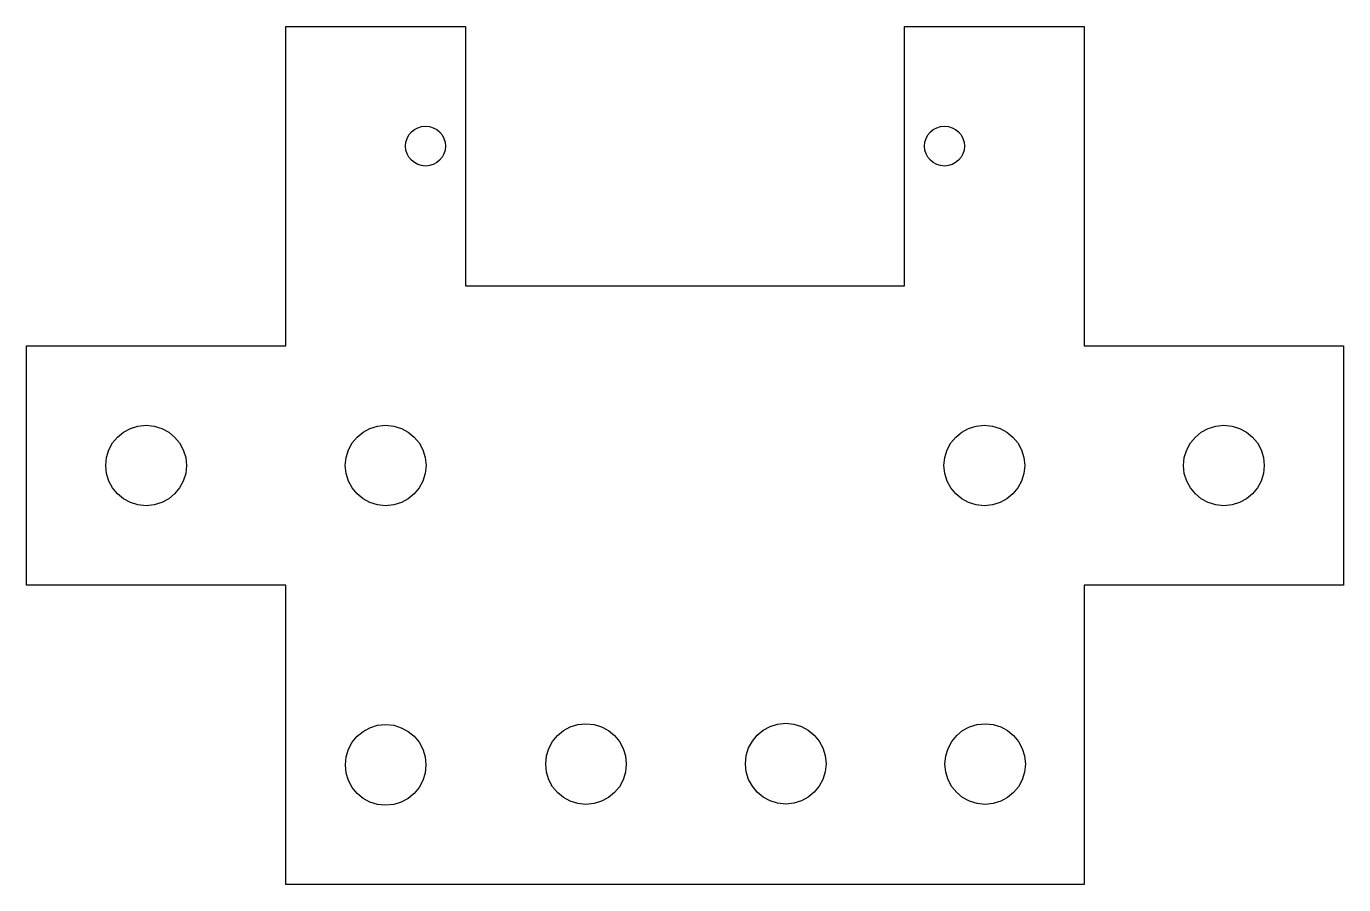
# Model space of a CAD drawing. Extents: x 0 to 66, y 0 to 43.
import ezdxf

# ---------------------------------------------------------------- set-up
doc = ezdxf.new("R2010")
doc.units = 0
doc.layers.add('Layer_1', color=7, linetype='CONTINUOUS')

msp = doc.modelspace()

# ---------------------------------------------------------------- linework, layer by layer
at = {"layer": 'Layer_1', "color": 7}
msp.add_lwpolyline([(13, 14.999998), (0, 14.999998), (0, 27), (13, 27), (12.999999, 29.999999), (13, 42.999999), (21.999999, 43.000001), (21.999999, 29.999999), (43.999999, 29.999999), (43.999999, 43.000001), (53.000001, 42.999999), (53.000001, 29.999999), (53.000001, 26.999991), (66.000001, 27), (66.000001, 14.999998), (53.000001, 14.999998), (53.000001, 12.999994), (53.000001, -0.000008), (13, -0.000008), (13, 12.999994), (13, 14.999998)], dxfattribs=at)
at = {"layer": 'Layer_1', "color": 1}
for points in [[(21, 36.999999), (20.979683, 36.798464), (20.921414, 36.610753), (20.829215, 36.440889), (20.707106, 36.292892), (20.559109, 36.170783), (20.389244, 36.078583), (20.201534, 36.020316), (19.999999, 35.999996), (19.798464, 36.020316), (19.610754, 36.078583), (19.44089, 36.170783), (19.292893, 36.292892), (19.170783, 36.440889), (19.078584, 36.610753), (19.020316, 36.798464), (18.999998, 36.999999), (19.020316, 37.201534), (19.078584, 37.389243), (19.170783, 37.559107), (19.292893, 37.707104), (19.44089, 37.829213), (19.610754, 37.921413), (19.798464, 37.97968), (19.999999, 38), (20.201534, 37.97968), (20.389244, 37.921413), (20.559109, 37.829213), (20.707106, 37.707104), (20.829215, 37.559107), (20.921414, 37.389243), (20.979683, 37.201534), (21, 36.999999)], [(46.999999, 36.999999), (46.979679, 36.798464), (46.921412, 36.610753), (46.829212, 36.440889), (46.707103, 36.292892), (46.559106, 36.170783), (46.389242, 36.078583), (46.201533, 36.020316), (45.999998, 35.999996), (45.798463, 36.020316), (45.610752, 36.078583), (45.440888, 36.170783), (45.292891, 36.292892), (45.170781, 36.440889), (45.078582, 36.610753), (45.020315, 36.798464), (44.999995, 36.999999), (45.020315, 37.201534), (45.078582, 37.389243), (45.170781, 37.559107), (45.292891, 37.707104), (45.440888, 37.829213), (45.610752, 37.921413), (45.798463, 37.97968), (45.999998, 38), (46.201533, 37.97968), (46.389242, 37.921413), (46.559106, 37.829213), (46.707103, 37.707104), (46.829212, 37.559107), (46.921412, 37.389243), (46.979679, 37.201534), (46.999999, 36.999999)], [(8.02375, 21), (7.982635, 20.593376), (7.864714, 20.214645), (7.678126, 19.871919), (7.431007, 19.573315), (7.131498, 19.326943), (6.787735, 19.140918), (6.407856, 19.023354), (6, 18.982363), (5.592144, 19.023354), (5.212265, 19.140918), (4.868502, 19.326943), (4.568993, 19.573315), (4.321875, 19.871919), (4.135286, 20.214645), (4.017365, 20.593376), (3.97625, 21), (4.017365, 21.406624), (4.135286, 21.785356), (4.321875, 22.128081), (4.568993, 22.426685), (4.868502, 22.673058), (5.212265, 22.859082), (5.592144, 22.976646), (6, 23.017638), (6.407856, 22.976646), (6.787735, 22.859082), (7.131498, 22.673058), (7.431007, 22.426685), (7.678126, 22.128081), (7.864714, 21.785356), (7.982635, 21.406624), (8.02375, 21)], [(20.02375, 21), (19.982635, 20.593376), (19.864714, 20.214645), (19.678126, 19.871919), (19.431007, 19.573315), (19.131498, 19.326943), (18.787735, 19.140918), (18.407856, 19.023354), (18, 18.982363), (17.592144, 19.023354), (17.212265, 19.140918), (16.868502, 19.326943), (16.568993, 19.573315), (16.321875, 19.871919), (16.135286, 20.214645), (16.017365, 20.593376), (15.97625, 21), (16.017365, 21.406624), (16.135286, 21.785356), (16.321875, 22.128081), (16.568993, 22.426685), (16.868502, 22.673058), (17.212265, 22.859082), (17.592144, 22.976646), (18, 23.017638), (18.407856, 22.976646), (18.787735, 22.859082), (19.131498, 22.673058), (19.431007, 22.426685), (19.678126, 22.128081), (19.864714, 21.785356), (19.982635, 21.406624), (20.02375, 21)], [(50.023752, 21), (49.982636, 20.593376), (49.864715, 20.214645), (49.678127, 19.871919), (49.431009, 19.573315), (49.131499, 19.326943), (48.787736, 19.140918), (48.407858, 19.023354), (48.000001, 18.982363), (47.592145, 19.023354), (47.212266, 19.140918), (46.868503, 19.326943), (46.568994, 19.573315), (46.321876, 19.871919), (46.135287, 20.214645), (46.017366, 20.593376), (45.976251, 21), (46.017366, 21.406624), (46.135287, 21.785356), (46.321876, 22.128081), (46.568994, 22.426685), (46.868503, 22.673058), (47.212266, 22.859082), (47.592145, 22.976646), (48.000001, 23.017638), (48.407858, 22.976646), (48.787736, 22.859082), (49.131499, 22.673058), (49.431009, 22.426685), (49.678127, 22.128081), (49.864715, 21.785356), (49.982636, 21.406624), (50.023752, 21)], [(62.02375, 21), (61.982635, 20.593376), (61.864714, 20.214645), (61.678125, 19.871919), (61.431007, 19.573315), (61.131498, 19.326943), (60.787735, 19.140918), (60.407856, 19.023354), (60, 18.982363), (59.592144, 19.023354), (59.212265, 19.140918), (58.868502, 19.326943), (58.568992, 19.573315), (58.321874, 19.871919), (58.135286, 20.214645), (58.017365, 20.593376), (57.97625, 21), (58.017365, 21.406624), (58.135286, 21.785356), (58.321874, 22.128081), (58.568992, 22.426685), (58.868502, 22.673058), (59.212265, 22.859082), (59.592144, 22.976646), (60, 23.017638), (60.407856, 22.976646), (60.787735, 22.859082), (61.131498, 22.673058), (61.431007, 22.426685), (61.678125, 22.128081), (61.864714, 21.785356), (61.982635, 21.406624), (62.02375, 21)], [(18.000001, 3.976256), (17.593377, 4.017372), (17.214645, 4.135293), (16.87192, 4.321881), (16.573316, 4.568999), (16.326943, 4.868508), (16.140919, 5.212272), (16.023355, 5.59215), (15.982363, 6.000006), (16.023355, 6.407863), (16.140919, 6.787741), (16.326943, 7.131504), (16.573316, 7.431014), (16.87192, 7.678132), (17.214645, 7.86472), (17.593377, 7.982641), (18.000001, 8.023757), (18.406625, 7.982641), (18.785356, 7.86472), (19.128081, 7.678132), (19.426686, 7.431014), (19.673058, 7.131504), (19.859083, 6.787741), (19.976647, 6.407863), (20.017638, 6.000006), (19.976647, 5.59215), (19.859083, 5.212272), (19.673058, 4.868508), (19.426686, 4.568999), (19.128081, 4.321881), (18.785356, 4.135293), (18.406625, 4.017372), (18.000001, 3.976256)], [(28.038216, 4.016388), (27.631592, 4.057504), (27.252861, 4.175425), (26.910135, 4.362013), (26.611531, 4.609131), (26.365159, 4.90864), (26.179134, 5.252404), (26.06157, 5.632282), (26.020578, 6.040138), (26.06157, 6.447995), (26.179134, 6.827873), (26.365159, 7.171636), (26.611531, 7.471146), (26.910135, 7.718264), (27.252861, 7.904852), (27.631592, 8.022773), (28.038216, 8.063889), (28.44484, 8.022773), (28.823571, 7.904852), (29.166297, 7.718264), (29.464901, 7.471146), (29.711273, 7.171636), (29.897298, 6.827873), (30.014862, 6.447995), (30.055854, 6.040138), (30.014862, 5.632282), (29.897298, 5.252404), (29.711273, 4.90864), (29.464901, 4.609131), (29.166297, 4.362013), (28.823571, 4.175425), (28.44484, 4.057504), (28.038216, 4.016388)], [(38.047549, 4.036962), (37.640925, 4.078078), (37.262194, 4.195999), (36.919468, 4.382587), (36.620864, 4.629705), (36.374492, 4.929214), (36.188467, 5.272978), (36.070903, 5.652856), (36.029911, 6.060712), (36.070903, 6.468569), (36.188467, 6.848447), (36.374492, 7.19221), (36.620864, 7.49172), (36.919468, 7.738838), (37.262194, 7.925426), (37.640925, 8.043347), (38.047549, 8.084463), (38.454173, 8.043347), (38.832904, 7.925426), (39.17563, 7.738838), (39.474234, 7.49172), (39.720606, 7.19221), (39.906631, 6.848447), (40.024195, 6.468569), (40.065187, 6.060712), (40.024195, 5.652856), (39.906631, 5.272978), (39.720606, 4.929214), (39.474234, 4.629705), (39.17563, 4.382587), (38.832904, 4.195999), (38.454173, 4.078078), (38.047549, 4.036962)], [(48.038216, 4.016388), (47.631592, 4.057504), (47.25286, 4.175425), (46.910135, 4.362013), (46.611531, 4.609131), (46.365158, 4.90864), (46.179134, 5.252404), (46.06157, 5.632282), (46.020578, 6.040138), (46.06157, 6.447995), (46.179134, 6.827873), (46.365158, 7.171636), (46.611531, 7.471146), (46.910135, 7.718264), (47.25286, 7.904852), (47.631592, 8.022773), (48.038216, 8.063889), (48.44484, 8.022773), (48.823571, 7.904852), (49.166296, 7.718264), (49.464901, 7.471146), (49.711273, 7.171636), (49.897298, 6.827873), (50.014862, 6.447995), (50.055853, 6.040138), (50.014862, 5.632282), (49.897298, 5.252404), (49.711273, 4.90864), (49.464901, 4.609131), (49.166296, 4.362013), (48.823571, 4.175425), (48.44484, 4.057504), (48.038216, 4.016388)]]:
    msp.add_lwpolyline(points, dxfattribs=at)

doc.saveas('drawing.dxf')
